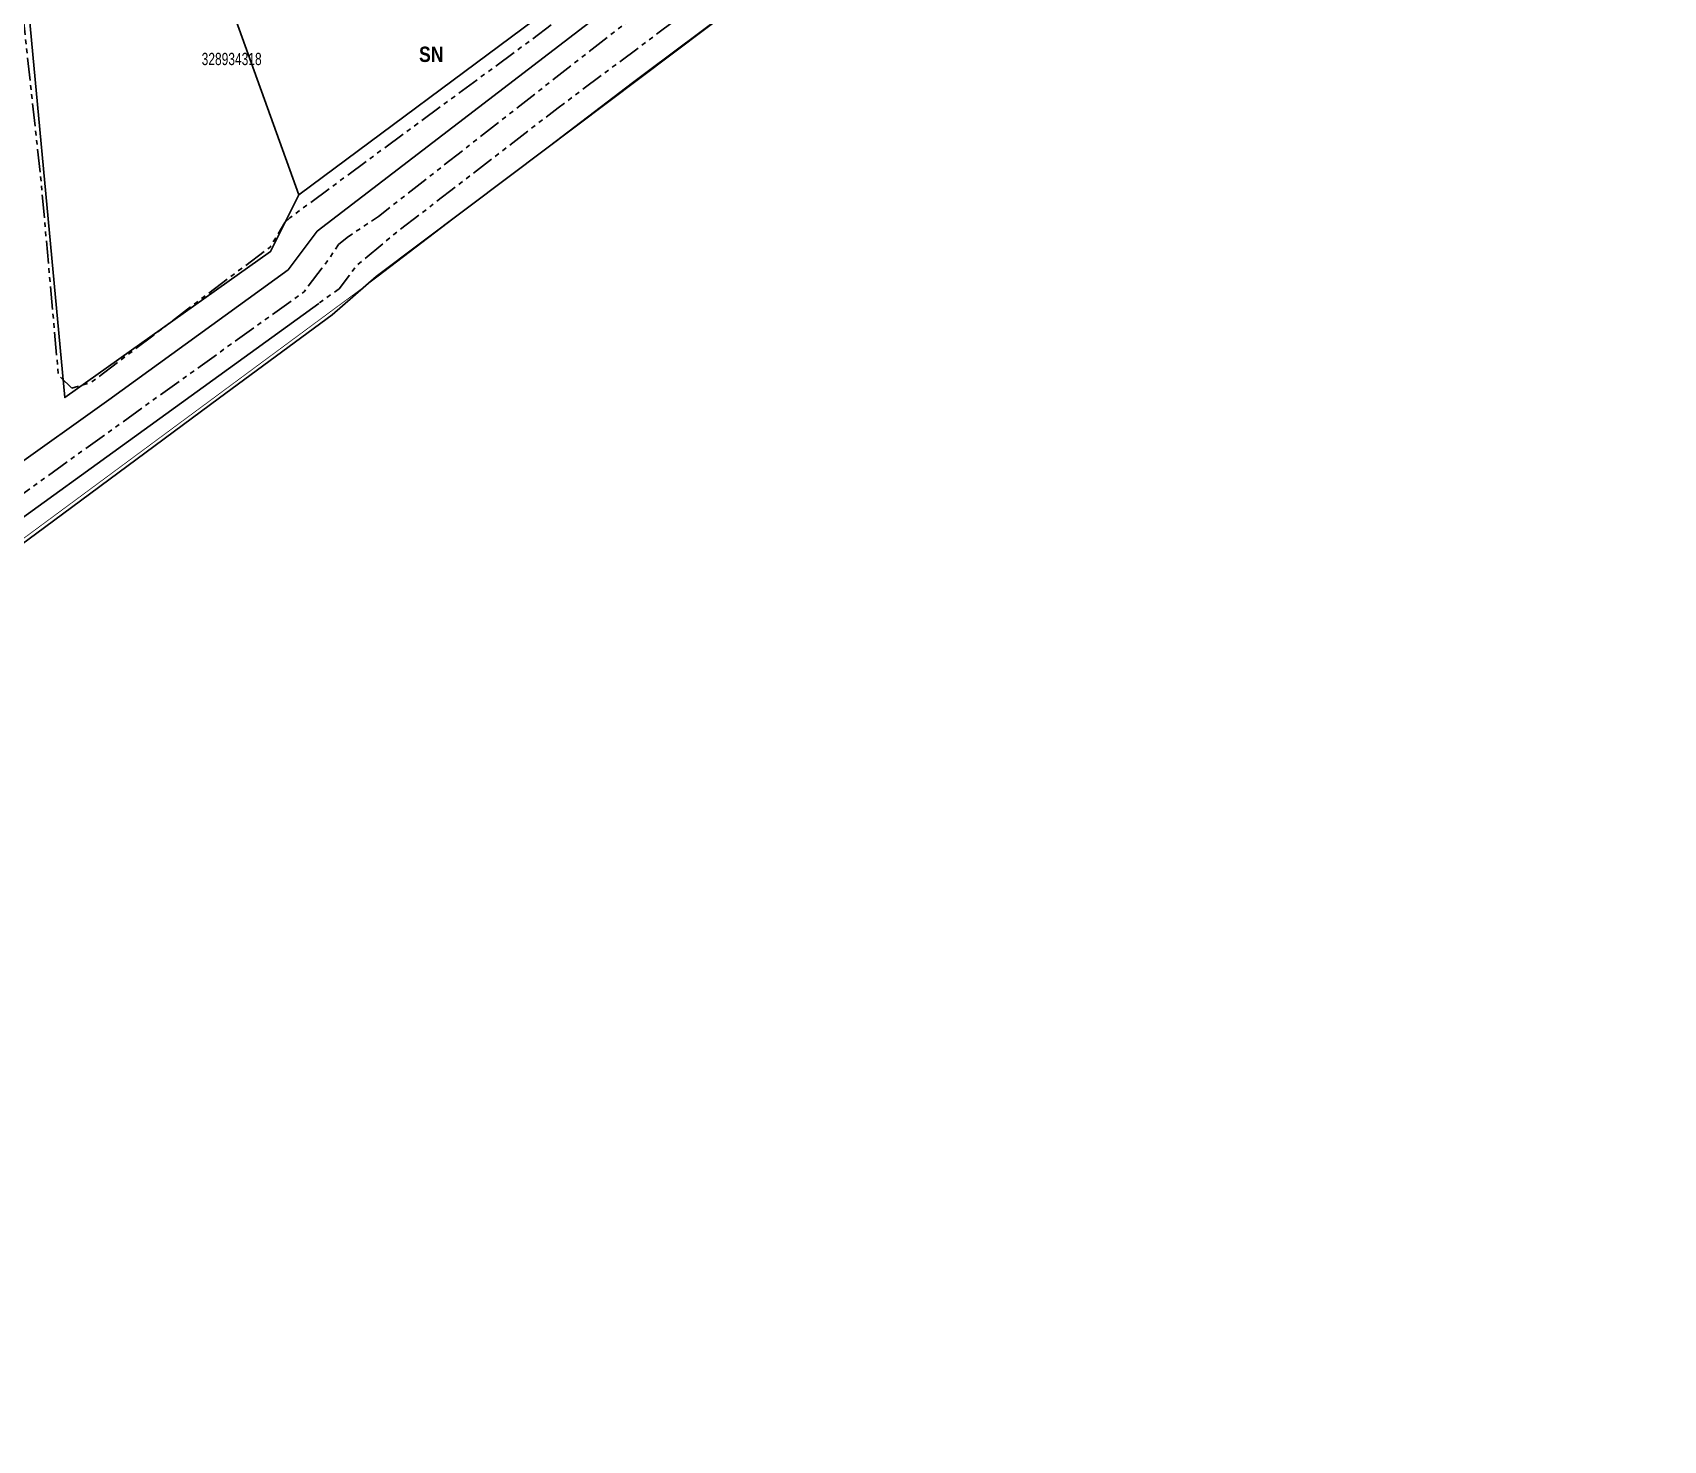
# Model space of a CAD drawing. Extents: x 204381 to 207261, y 4847713 to 4851061.
# Drawn here: x 206995.3 to 207261.3, y 4848224.3 to 4848453.9 of the extents above; entities that cross this region are included whole.
import ezdxf
from ezdxf.enums import TextEntityAlignment as Align

# ---------------------------------------------------------------- set-up
doc = ezdxf.new("R2010")
doc.units = 0
doc.header["$LTSCALE"] = 1.5
doc.header["$MEASUREMENT"] = 0
doc.linetypes.add('PHANTOMX2', pattern=[5, 2.5, -0.5, 0.5, -0.5, 0.5, -0.5])
for name, color, linetype in [('CD-MALHA-LOTES', 40, 'CONTINUOUS'), ('CD_TXT_QUADRA', 7, 'CONTINUOUS'), ('LM-LIM-SETOR-FISCAL', 7, 'CONTINUOUS'), ('RU-QUADRAS', 210, 'CONTINUOUS'), ('SV-EIXO-RUA-N-PAV', 6, 'CONTINUOUS'), ('SV-RUA-NAO-PAV-S-GUIA-C-GUIA', 7, 'PHANTOMX2'), ('SV-RUA-PAVIM-S-GUIA-C-GUIA', 7, 'CONTINUOUS'), ('Th_NmrPort', 7, 'CONTINUOUS')]:
    doc.layers.add(name, color=color, linetype=linetype)
doc.styles.add('ARIAL', font='ARIAL.TTF')
doc.styles.get("Standard").update_dxf_attribs({"font": 'swisscbo.ttf'})
doc.linetypes.add('Limite', pattern='A,20,-3,[130,ltypeshp.shx,S=6.35,R=0,X=0,Y=0],-3,20', length=46)

msp = doc.modelspace()

# ---------------------------------------------------------------- linework, layer by layer
at = {"layer": 'CD-MALHA-LOTES', "linetype": 'Continuous'}
for points in [[(207000.55, 4848394.35), (206993.02, 4848475.43)], [(207022.22, 4848473.38), (207038.74, 4848427.44)], [(207038.74, 4848427.44), (207079.14, 4848457.43)], [(207038.74, 4848427.44), (207034.13, 4848418.16)], [(207034.13, 4848418.16), (207000.55, 4848394.35)]]:
    msp.add_lwpolyline(points, dxfattribs=at)
at = {"layer": 'LM-LIM-SETOR-FISCAL', "linetype": 'Limite', "ltscale": 0.1, "const_width": 0.13, "flags": 128}
msp.add_lwpolyline([(206960.49, 4848346.74), (206519.68, 4848013.26), (206524.96, 4848001.52), (206186.17, 4847750.07), (206137.65, 4847714.77), (206055.88, 4847783.52), (206022.18, 4847808.19), (206018.12, 4847816.07), (206019.95, 4847830.66), (206053.3, 4847836.03), (206059.06, 4847868.43), (206040.45, 4847926.27), (206039.82, 4847951.17), (206026.44, 4847964.39), (205980.98, 4848000.04), (205948.86, 4848053.95), (205885.79, 4848047.59), (205885.38, 4848100.28), (205758.68, 4848087.81), (205748.41, 4848134.36), (205855.06, 4848144.19), (205857.54, 4848167.98), (205826.48, 4848206.22), (205791.25, 4848260.92), (205756.8, 4848299.01), (205692.97, 4848280.46), (205710.22, 4848439.16), (205051.32, 4848428.57), (204677.84, 4848416.25), (204661.89, 4848420.75), (204677.59, 4848456.68), (204685.73, 4848493.72), (204687.66, 4848576.43), (204676.79, 4848658.68), (204674.85, 4848798.87), (204665.61, 4849337.36), (204658.49, 4849545.69), (204657.02, 4849545.63), (204645.12, 4849704.28), (204643.71, 4849869.24), (204651.14, 4849927.22), (204647.62, 4849990.33), (204636.26, 4850264.54), (204381.83, 4850909.69), (204986.84, 4850806.73), (205140.83, 4850787.35), (205201.03, 4850796.27), (205245.63, 4850823.19), (205310.25, 4850896.98), (205324.08, 4850905.65), (205327.72, 4850908.15), (205339.74, 4850916.46), (205358.28, 4850945.44), (205381.54, 4850978.24), (205458.47, 4851060.64), (205958.1, 4850305), (206256.21, 4850261.19), (206296.36, 4850246.47), (206381.84, 4850187.26), (206402.35, 4850183.32), (206465.45, 4850155.1), (206438.69, 4850087.64), (206416.16, 4850016.08), (206422.43, 4850015.06), (206376.86, 4849879.93), (206318.97, 4849888.04), (206311.32, 4849828.25), (206177.89, 4849842.97), (206161.27, 4849779.77), (206627.66, 4849358.82), (206746.45, 4849445.1), (206955.53, 4849187.19), (207019.34, 4849111.98), (207025.31, 4849104.91), (207033.93, 4849094.44), (207048.4, 4849077.1), (207039.09, 4849069.24), (207026.18, 4849059.14), (207002.58, 4849038.25), (206981.71, 4849023.09), (206966.26, 4849011.39), (206958.44, 4849004.76), (206968.98, 4848989.87), (206978.67, 4848976.02), (207002.49, 4848944.75), (207008.79, 4848936.89), (207034.07, 4848905.39), (207054.15, 4848879.42), (207075.28, 4848852.41), (207089.04, 4848833.89), (207099.68, 4848804.07), (207108.98, 4848791.97), (207114.21, 4848785.08), (207138.58, 4848756.16), (207148.67, 4848740.27), (207162.16, 4848719.72), (207199.66, 4848661.86), (207214.13, 4848640.25), (207233.64, 4848611.27), (207250.42, 4848586.92), (207261.26, 4848571.24), (207169.66, 4848504.88), (207140.72, 4848483.45), (207106.7, 4848455.88), (207093.59, 4848446.09), (207051.18, 4848413.73)], close=True, dxfattribs=at)
at = {"layer": 'RU-QUADRAS', "color": 6, "linetype": 'Continuous', "const_width": 0.18}
msp.add_lwpolyline([(206993.02, 4848475.43), (207019.85, 4848495.44), (207022.22, 4848473.38), (207077.03, 4848479.78), (207079.14, 4848457.43), (207038.74, 4848427.44), (207034.13, 4848418.16), (207000.55, 4848394.35)], close=True, dxfattribs=at)
at = {"layer": 'SV-EIXO-RUA-N-PAV', "flags": 128}
for points in [[(206955.48, 4848343.34), (206959.84, 4848345.53), (206997.24, 4848373.17), (207025.82, 4848394.29), (207044.16, 4848407.84), (207051.36, 4848414.08), (207073.25, 4848430.56), (207120.99, 4848466.51), (207169.77, 4848503.23), (207213.71, 4848536.32), (207216.02, 4848538.4), (207220.69, 4848542.62), (207261.22, 4848571.78)], [(206955.48, 4848355.99), (206991.61, 4848382.48), (207007.73, 4848393.97), (207037.03, 4848415.21), (207041.75, 4848421.5), (207086.95, 4848456.13), (207152.42, 4848506.28), (207216.75, 4848555.56)]]:
    msp.add_lwpolyline(points, dxfattribs=at)
at = {"layer": 'SV-RUA-NAO-PAV-S-GUIA-C-GUIA', "flags": 128}
for points in [[(207095.58, 4848802.99), (207096.7, 4848803.09), (207098.09, 4848802.01), (207116.31, 4848778.46), (207133.72, 4848755.77), (207147.59, 4848738.48), (207159.37, 4848719.94), (207168.3, 4848705.06), (207175.56, 4848694.66), (207183.44, 4848683.62), (207188.82, 4848675.57), (207192.57, 4848669.07), (207195.98, 4848662.3), (207200.75, 4848656.57), (207203.97, 4848652.72), (207213.97, 4848638.73), (207224.3, 4848622.39), (207228.65, 4848616.58), (207256.65, 4848575.76), (207258.37, 4848573.75), (207258.37, 4848572.58), (207256.85, 4848571.55), (207228.39, 4848551.12), (207162.88, 4848502.17), (207126.15, 4848475.34), (207100.64, 4848456.26), (207081.05, 4848441.61), (207054.22, 4848420.93), (207048.2, 4848415.91), (207045.33, 4848412.09), (207041.99, 4848409.7)], [(206955.48, 4848462.17), (206966.74, 4848470.71), (206981.7, 4848482.28), (207003.12, 4848497.4), (207017.9, 4848509.47), (207065.76, 4848547.74), (207146.39, 4848610.14), (207202.41, 4848649.25), (207215.5, 4848629.86), (207224.22, 4848556.18), (207204.81, 4848541.89), (207146.05, 4848495.63), (207093.23, 4848456.27), (207090.63, 4848454.34), (207051.76, 4848423.9), (207046.61, 4848420.48), (207045.24, 4848419.34), (207043.42, 4848416.63), (207039.6, 4848411.61), (206961.39, 4848355.45), (206955.48, 4848350.99)]]:
    msp.add_lwpolyline(points, dxfattribs=at)
msp.add_lwpolyline([(207081.26, 4848456.3), (207081.39, 4848456.69), (207081.37, 4848458.2), (207078.81, 4848479.29), (207078.32, 4848480.3), (207076.79, 4848480.87), (207024.71, 4848475.41), (207022.95, 4848475.88), (207020.91, 4848497.3), (207020.13, 4848498.01), (207019.16, 4848497.42), (207009.55, 4848489.16), (206995.43, 4848479.3), (206992.21, 4848476.57), (206991.74, 4848475.81), (206992, 4848472.53), (206993.76, 4848456.45), (206996.73, 4848429.27), (206999.52, 4848398.04), (207001.69, 4848395.86), (207004.81, 4848396.8), (207029.09, 4848415.17), (207034.07, 4848418.9), (207036.44, 4848422.88), (207037.3, 4848423.69), (207076.32, 4848452.44), (207081.19, 4848456.11)], close=True, dxfattribs=at)
at = {"layer": 'SV-RUA-PAVIM-S-GUIA-C-GUIA', "flags": 128}
msp.add_lwpolyline([(207041.99, 4848409.7), (206960.02, 4848350.45), (206955.48, 4848347.02)], dxfattribs=at)

# ---------------------------------------------------------------- texts
at = {"layer": 'CD_TXT_QUADRA', "color": 7, "linetype": 'Continuous', "style": 'ARIAL', "width": 0.7}
msp.add_text('328934318', height=2, dxfattribs=at).set_placement((207027.79, 4848449.58), align=Align.MIDDLE)
at = {"layer": 'Th_NmrPort', "color": 1}
msp.add_text('SN', height=2.5, dxfattribs=at).set_placement((207058.36, 4848450.34), align=Align.MIDDLE_LEFT)

doc.saveas('drawing.dxf')
